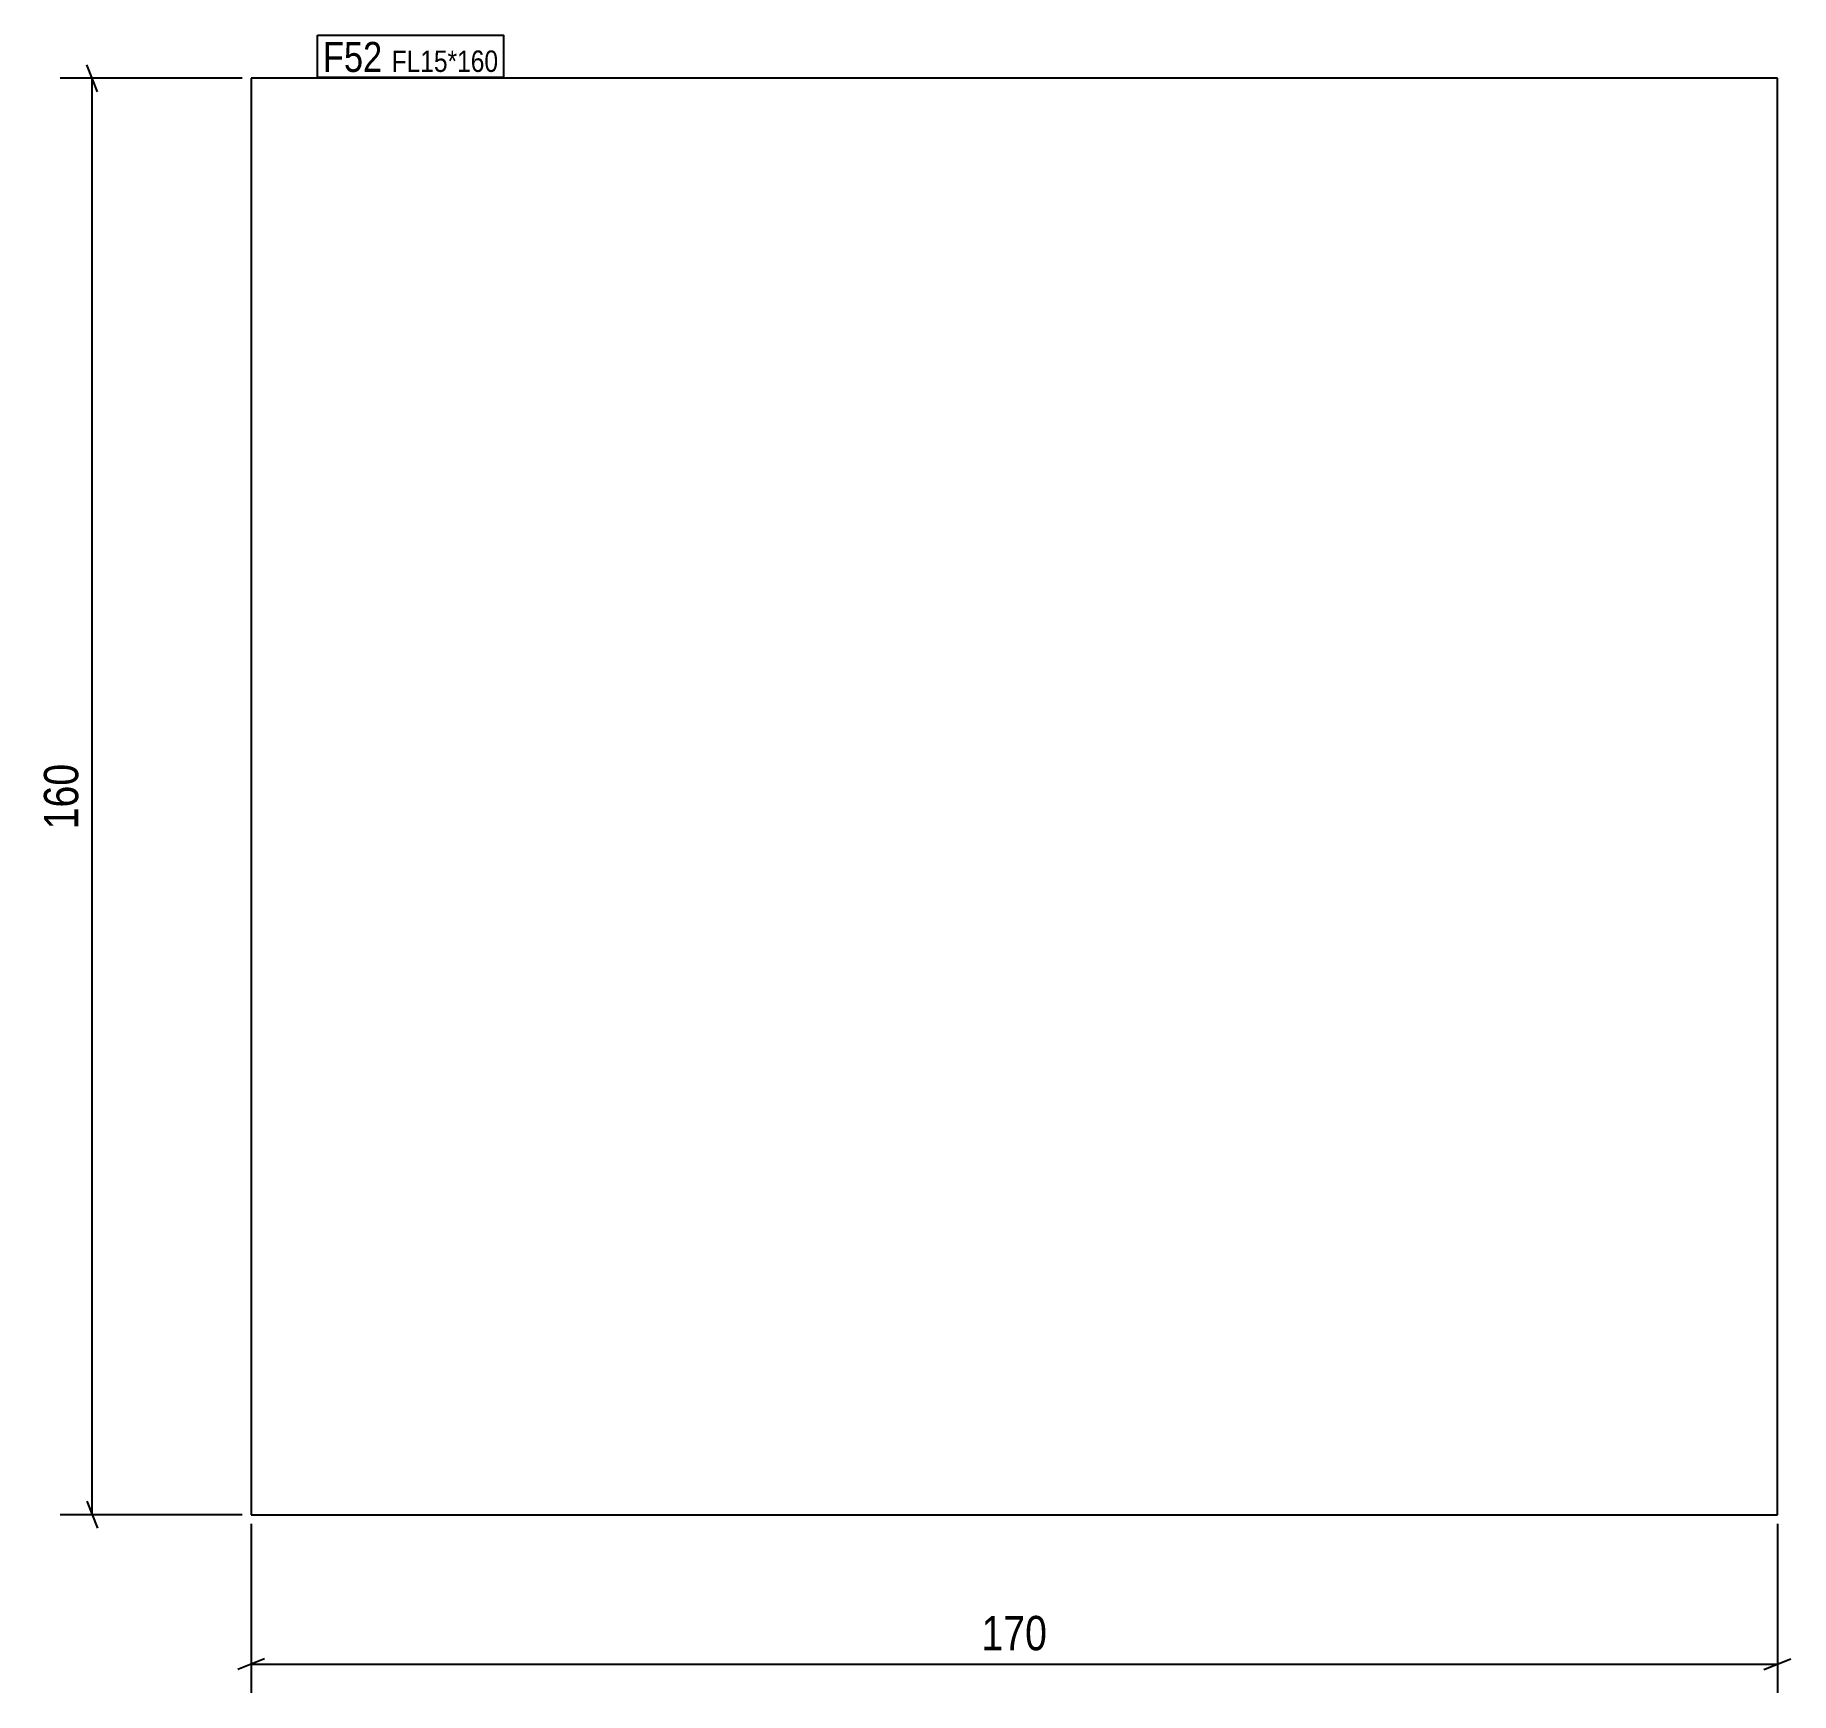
# Model space of a CAD drawing. Header units: millimetres. Extents: x 2 to 198, y 3 to 188.
import ezdxf

# ---------------------------------------------------------------- set-up
doc = ezdxf.new("R2010")
doc.units = ezdxf.units.MM
for name, color, linetype in [('MÅLSÆTNING', 7, 'Continuous'), ('STÅL', 7, 'Continuous'), ('TEKST', 7, 'Continuous')]:
    doc.layers.add(name, color=color, linetype=linetype)
doc.styles.add('Arial Narrow', font='ARIALN.TTF', dxfattribs={"height": 0.2})

msp = doc.modelspace()

# ---------------------------------------------------------------- linework, layer by layer
at = {"layer": 'MÅLSÆTNING', "color": 7, "linetype": 'Continuous'}
for p, q in [((9.15, 181.34), (7.95, 184.34)), ((25.26, 182.84), (5, 182.84)), ((8.55, 22.84), (8.55, 182.84)), ((7.95, 24.34), (9.15, 21.34)), ((25.26, 22.84), (5, 22.84)), ((26.26, 21.84), (26.26, 3)), ((196.26, 21.84), (196.26, 3)), ((27.76, 6.8), (24.76, 5.6)), ((26.26, 6.2), (196.26, 6.2)), ((194.76, 5.6), (197.76, 6.8))]:
    msp.add_line(p, q, dxfattribs=at)
at = {"layer": 'STÅL', "color": 2, "linetype": 'Continuous'}
for p, q in [((196.26, 182.84), (26.26, 182.84)), ((26.26, 182.84), (26.26, 22.84)), ((196.26, 22.84), (196.26, 182.84)), ((26.26, 22.84), (196.26, 22.84))]:
    msp.add_line(p, q, dxfattribs=at)

# ---------------------------------------------------------------- next in the draw order: wipeouts: each hides what was drawn before it
at = {"color": 0}
for points, layer in [([(7.8, 107.3), (2.2, 107.3), (2.2, 98.38), (7.8, 98.38)], 'MÅLSÆTNING'), ([(115.71, 6.95), (115.71, 12.55), (106.8, 12.55), (106.8, 6.95)], 'MÅLSÆTNING'), ([(40.86, 183.54), (40.86, 187.04), (34.26, 187.04), (34.26, 183.54)], 'TEKST'), ([(53.79, 183.54), (53.79, 186.04), (41.91, 186.04), (41.91, 183.54)], 'TEKST')]:
    msp.add_wipeout(points, dxfattribs=at).dxf.layer = layer

# ---------------------------------------------------------------- next in the draw order: texts
at = {"layer": 'MÅLSÆTNING', "color": 3, "style": 'Arial Narrow'}
msp.add_text('160', height=3.818, rotation=90.0002, dxfattribs=at).set_placement((7, 99.18))
msp.add_text('170', height=3.818, dxfattribs=at).set_placement((107.6, 7.75))

# ---------------------------------------------------------------- next in the draw order: wipeouts: each hides what was drawn before it
at = {"color": 0}
for points in [[(40.86, 183.54), (40.86, 187.04), (34.26, 187.04), (34.26, 183.54)], [(53.79, 183.54), (53.79, 186.04), (41.91, 186.04), (41.91, 183.54)]]:
    msp.add_wipeout(points, dxfattribs=at).dxf.layer = 'TEKST'

# ---------------------------------------------------------------- next in the draw order: linework, layer by layer
at = {"layer": 'TEKST', "color": 7, "linetype": 'Continuous'}
for p, q in [((33.66, 187.64), (54.39, 187.64)), ((33.66, 182.94), (33.66, 187.64)), ((54.39, 182.94), (54.39, 187.64)), ((33.66, 182.94), (54.39, 182.94))]:
    msp.add_line(p, q, dxfattribs=at)

# ---------------------------------------------------------------- next in the draw order: texts
at = {"layer": 'TEKST', "color": 3, "style": 'Arial Narrow'}
for s, height, p in [('F52', 3.34, (34.26, 183.54)), ('FL15*160', 2.386, (41.91, 183.54))]:
    msp.add_text(s, height=height, dxfattribs=at).set_placement(p)

doc.saveas('drawing.dxf')
